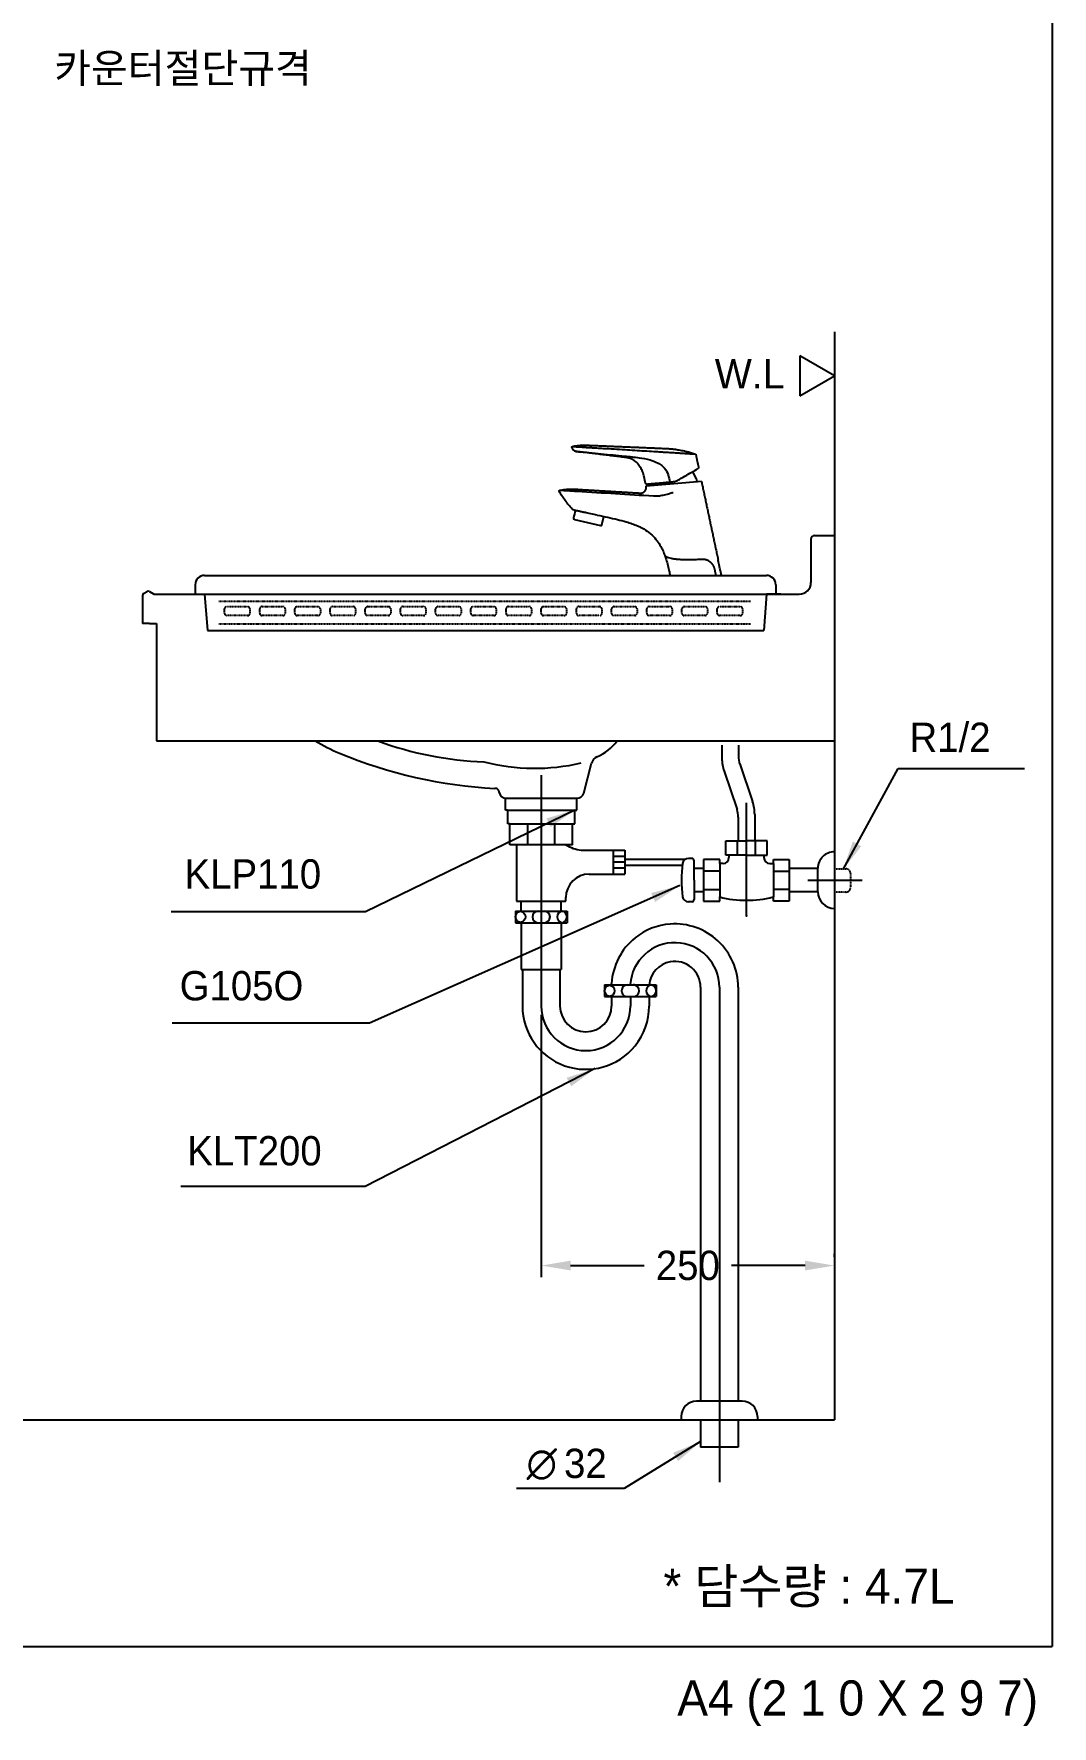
# Model space of a CAD drawing. Header units: millimetres. Extents: x 0 to 4460, y -80 to 3036.
# Drawn here: x 3592 to 4460, y -68 to 1375 of the extents above; entities that cross this region are included whole.
import ezdxf
from ezdxf.enums import TextEntityAlignment as Align
from ezdxf.lldxf.tags import DXFTag

# ---------------------------------------------------------------- set-up
doc = ezdxf.new("R2010")
doc.units = ezdxf.units.MM
doc.header["$LTSCALE"] = 0.5
doc.header["$MEASUREMENT"] = 0
doc.linetypes.add('DASHED2', pattern=[0.375, 0.25, -0.125])
for name, color, linetype in [('TEXT', 7, 'Continuous'), ('내부선 및 부속', 4, 'Continuous'), ('도각라인', 7, 'Continuous'), ('외형선', 3, 'Continuous'), ('점선', 6, 'DASHED2'), ('중심선', 1, 'DASHED'), ('치수선', 7, 'Continuous')]:
    doc.layers.add(name, color=color, linetype=linetype)
doc.styles.add('140911', font='HBATANG.TTF')
doc.styles.add('____', font='')
doc.styles.add('타이틀', font='H2GTRM.TTF', dxfattribs={"height": 25})
doc.styles.get('____').set_extended_font_data('굴림')
tags = doc.linetypes.add('DASHDOT', pattern=[70, 31, -13, 13, -13]).pattern_tags.tags
tags[10:11] = [DXFTag(74, 4), DXFTag(75, 0), DXFTag(340, '0'), DXFTag(46, 0.0), DXFTag(50, 0.0), DXFTag(44, 0.0), DXFTag(45, 0.0)]
tags[8:9] = [DXFTag(74, 4), DXFTag(75, 0), DXFTag(340, '0'), DXFTag(46, 0.0), DXFTag(50, 0.0), DXFTag(44, 0.0), DXFTag(45, 0.0)]
tags[6:7] = [DXFTag(74, 4), DXFTag(75, 0), DXFTag(340, '0'), DXFTag(46, 0.0), DXFTag(50, 0.0), DXFTag(44, 0.0), DXFTag(45, 0.0)]
tags[4:5] = [DXFTag(74, 4), DXFTag(75, 0), DXFTag(340, '0'), DXFTag(46, 0.0), DXFTag(50, 0.0), DXFTag(44, 0.0), DXFTag(45, 0.0)]
tags = doc.linetypes.add('DASHED', pattern=[25.72, 12.86, -12.86]).pattern_tags.tags
tags[6:7] = [DXFTag(74, 4), DXFTag(75, 0), DXFTag(340, '0'), DXFTag(46, 0.0), DXFTag(50, 0.0), DXFTag(44, 0.0), DXFTag(45, 0.0)]
tags[4:5] = [DXFTag(74, 4), DXFTag(75, 0), DXFTag(340, '0'), DXFTag(46, 0.0), DXFTag(50, 0.0), DXFTag(44, 0.0), DXFTag(45, 0.0)]
doc.dimstyles.new('MSADIM', dxfattribs={"dimtxt": 35, "dimasz": 25, "dimexe": 10, "dimexo": 7.5, "dimgap": 0.09, "dimtad": 0, "dimtoh": 1, "dimdec": 0, "dimzin": 1, "dimdsep": 46, "dimtxsty": '____', "dimcen": 11.25, "dimadec": 0, "dimazin": 0, "dimtfac": 1, "dimtdec": 4, "dimtix": 1, "dimtmove": 0, "dimatfit": 3, "dimfxl": 1, "dimtolj": 1, "dimtzin": 1, "dimarcsym": 0})

# ---------------------------------------------------------------- blocks, each defined once
blk = doc.blocks.new('*D35')
at = {"layer": '치수선', "color": 0, "linetype": 'Continuous', "lineweight": -2, "transparency": 16777216}
for p, q in [((4024.4, 538.6), (4024.4, 314.8)), ((4274.4, 332.3), (4274.4, 334.8)), ((4049.4, 324.8), (4112.1, 324.8)), ((4249.4, 324.8), (4186.7, 324.8))]:
    blk.add_line(p, q, dxfattribs=at)
at = {"layer": '치수선', "color": 0, "linetype": 'Continuous', "transparency": 16777216}
for points in [[(4049.4, 329), (4049.4, 320.7), (4024.4, 324.8)], [(4249.4, 329), (4249.4, 320.7), (4274.4, 324.8)]]:
    blk.add_solid(points, dxfattribs=at)
at = {"layer": '치수선', "color": 0, "linetype": 'Continuous', "transparency": 16777216, "insert": (4149.4, 324.8), "char_height": 25, "attachment_point": 5, "style": '____'}
blk.add_mtext('\\A1;250', dxfattribs=at)

msp = doc.modelspace()

# ---------------------------------------------------------------- linework, layer by layer
at = {"layer": '내부선 및 부속', "linetype": 'Continuous'}
for p, q in [((4156.1, 1016.4), (4156.4, 1015.2)), ((4113.8, 989.5), (4161, 993.6)), ((4052.7, 961), (4075, 955.7)), ((4072.2, 964.6), (4062.6, 966.6)), ((4076.2, 956.4), (4077.9, 963.5)), ((4178.5, 768.4), (4178.5, 757.3)), ((4192.5, 768.4), (4192.5, 759)), ((4060.6, 727.6), (4067.4, 753.2)), ((4193.6, 752.5), (4204.6, 720.4)), ((4180.3, 746.4), (4191.4, 713.6)), ((3994.1, 713.2), (3994.1, 723.2)), ((3994.5, 723.2), (4054.8, 723.2)), ((4054.7, 713.2), (4054.7, 723.2)), ((3995.7, 713.2), (3994.1, 713.2)), ((3996, 701.4), (3996, 713.2)), ((3996, 713.2), (4053.1, 713.2)), ((4053.1, 701.4), (4053.1, 713.2)), ((4053.1, 713.2), (4054.7, 713.2)), ((4192.4, 707.2), (4192.4, 687)), ((4206.4, 709.3), (4206.4, 687)), ((3997.7, 701.4), (3996, 701.4)), ((3997.7, 683.4), (3997.7, 701.4)), ((3997.7, 701.4), (4051.1, 701.4)), ((4013, 683.4), (4013, 701.4)), ((4036, 683.4), (4036, 701.4)), ((4051.1, 701.4), (4053.1, 701.4)), ((4051.1, 683.4), (4051.1, 701.4)), ((4024.4, 683.4), (3997.7, 683.4)), ((4003.4, 683.4), (4003.4, 635.5)), ((4051.1, 683.4), (4024.4, 683.4)), ((4058.4, 678.9), (4085.8, 678.9)), ((4085.8, 678.9), (4095.8, 678.9)), ((4085.8, 678.9), (4085.8, 658.6)), ((4095.8, 678.9), (4095.8, 658.6)), ((4181.7, 687), (4199.4, 687)), ((4181.7, 674.7), (4181.7, 687)), ((4191.7, 674.7), (4191.7, 687)), ((4217.1, 687), (4199.4, 687)), ((4207.1, 674.7), (4207.1, 687)), ((4217.1, 674.7), (4217.1, 687)), ((4095.8, 673.7), (4085.8, 673.7)), ((4095.8, 668.7), (4085.8, 668.7)), ((4095.8, 663.7), (4085.8, 663.7)), ((4095.8, 671.2), (4147.4, 671.2)), ((4095.8, 671.2), (4141.7, 671.2)), ((4095.8, 666.2), (4145.3, 666.2)), ((4152.8, 671.9), (4149.9, 671.9)), ((4154.8, 653.4), (4154.8, 669.9)), ((4176.6, 671), (4162.9, 671)), ((4162.9, 671), (4162.9, 635.4)), ((4176.6, 667.6), (4176.6, 671)), ((4179.5, 667.6), (4176.6, 667.6)), ((4176.6, 667.6), (4176.6, 639.1)), ((4184.5, 674.7), (4181.7, 674.7)), ((4184.5, 674.7), (4184.5, 672.6)), ((4199.4, 674.7), (4184.5, 674.7)), ((4199.4, 674.7), (4214.3, 674.7)), ((4214.3, 674.7), (4217.1, 674.7)), ((4214.3, 674.7), (4214.3, 672.6)), ((4219.3, 667.6), (4222.3, 667.6)), ((4222.3, 667.6), (4222.3, 671)), ((4222.3, 671), (4235.9, 671)), ((4222.3, 667.6), (4222.3, 639.1)), ((4235.9, 671), (4235.9, 635.4)), ((4065.4, 658.6), (4085.8, 658.6)), ((4085.8, 658.6), (4095.8, 658.6)), ((4162.9, 663.4), (4154.8, 663.4)), ((4154.8, 653.4), (4154.8, 637)), ((4176.6, 661), (4162.9, 661)), ((4222.3, 661), (4235.9, 661)), ((4260.3, 663.4), (4235.9, 663.4)), ((4260.3, 643.4), (4260.3, 663.4)), ((4003.4, 635.5), (4045.4, 635.5)), ((4007.4, 627.1), (4007.4, 635.5)), ((4041.4, 627.1), (4041.4, 635.5)), ((4045.4, 635.5), (4045.4, 638.6)), ((4152.8, 635), (4149.9, 635)), ((4162.9, 643.4), (4154.8, 643.4)), ((4162.9, 645.4), (4176.6, 645.4)), ((4162.9, 635.4), (4176.6, 635.4)), ((4176.6, 635.4), (4176.6, 639.1)), ((4235.9, 645.4), (4222.3, 645.4)), ((4222.3, 635.4), (4222.3, 639.1)), ((4235.9, 635.4), (4222.3, 635.4)), ((4260.3, 643.4), (4235.9, 643.4)), ((4002.4, 627.1), (4046.4, 627.1)), ((4002.4, 627.1), (4002.4, 617.1)), ((4046.4, 627.1), (4046.4, 617.1)), ((4002.4, 617.1), (4046.4, 617.1)), ((4007.4, 617.1), (4007.4, 577.1)), ((4041.4, 617.1), (4041.4, 577.1)), ((4007.4, 577.1), (4041.4, 577.1)), ((4008.4, 577.1), (4008.4, 546.1)), ((4040.4, 577.1), (4040.4, 546.1)), ((4078.4, 564.1), (4104.4, 564.1)), ((4078.4, 564.1), (4078.4, 554.1)), ((4084.4, 564.1), (4084.4, 565.2)), ((4104.4, 564.1), (4122.4, 564.1)), ((4122.4, 564.1), (4122.4, 554.1)), ((4078.4, 554.1), (4104.4, 554.1)), ((4084.4, 554.1), (4084.4, 546.1)), ((4104.4, 554.1), (4122.4, 554.1)), ((4116.4, 554.1), (4116.4, 546.1)), ((4160.3, 562.1), (4160.3, 209.2)), ((4192.3, 562.1), (4192.3, 209.2)), ((4195.8, 209.2), (4156.8, 209.2)), ((4143.8, 196.2), (4143.8, 193.2)), ((4160.3, 193.1), (4160.3, 170.1)), ((4192.3, 193.2), (4192.3, 193.2)), ((4192.3, 193.1), (4192.3, 170.1)), ((4208.8, 196.2), (4208.8, 193.2)), ((4192.3, 170.1), (4160.3, 170.1))]:
    msp.add_line(p, q, dxfattribs=at)
msp.add_lwpolyline([(4134.2, 913.2), (4178.1, 913.2)], dxfattribs=at)
at = {"layer": '내부선 및 부속', "linetype": 'Continuous', "flags": 128}
for points in [[(4006.7, 617.2, -0.859727), (4006.7, 627)], [(4006.7, 627, -0.859727), (4006.7, 617.2)], [(4082.7, 554.2, -0.859727), (4082.7, 564)], [(4082.7, 564, -0.859727), (4082.7, 554.2)]]:
    msp.add_lwpolyline(points, format="xyb", dxfattribs=at)
at = {"layer": '내부선 및 부속', "linetype": 'Continuous'}
for centre, radius, start, end in [((4056, 1024.5), 5.95, 209.02, 247.7126), ((4130.3, 986), 28, 14.996, 33.907), ((4145.3, 987.3), 28, 171.6463, 175.004), ((4052.9, 962), 1, 166.6114, 256.6114), ((4075.3, 956.6), 1, 256.6114, 346.6114), ((3945.8, 970.2), 228.6, 240.0311, 245.8611), ((3986.5, 1046.3), 292.3, 249.7199, 267.8552), ((4055.1, 797.2), 42.2, 293.4398, 323.6018), ((4007.1, 1137.8), 406.8, 247.6423, 266.8661), ((4018.8, 923.7), 174.9, 255.6847, 283.0958), ((4075.1, 751.2), 8, 113.4398, 165.1735), ((4212.5, 757.3), 34, 180, 198.702), ((4212.5, 759), 20, 180, 198.9521), ((3985, 728.1), 3.56, 2.3776, 93.1965), ((3994.5, 729.2), 6, 189.1287, 270), ((4054.8, 729.2), 6, 270, 345.1735), ((4172.4, 707.2), 20, 0, 18.702), ((4172.4, 709.3), 34, 360, 18.9521), ((4061.7, 709.2), 30.4, 237.76, 263.8147), ((4242.3, 653.4), 98.4, 171.6996, 188.3004), ((4149.9, 667), 4.96, 90, 172.4503), ((4152.8, 669.9), 2, 359.9486, 90), ((4179.5, 672.6), 5, 270, 359.9452), ((4219.3, 672.6), 5, 180.0274, 270), ((4274.4, 663.5), 14.1, 90, 180.0494), ((4065.4, 638.6), 20, 90, 180), ((4149.9, 640), 4.99, 188.1283, 270), ((4152.8, 637), 1.99, 270, 0.3005), ((4199.4, 729.2), 93, 255.7775, 284.2225), ((4274.4, 643.4), 14.1, 180.0247, 270), ((4021.9, 622.1), 5, 90, 270), ((4026.9, 622.1), 5, 270, 90), ((4042.9, 622.1), 5, 98.6269, 261.3731), ((4041.4, 622.1), 5, 278.6269, 81.3731), ((4138.3, 562.1), 54, 94.1511, 128.8985), ((4138.3, 562.1), 54, 0, 94.1511), ((4138.3, 562.1), 54, 128.8985, 176.6714), ((4138.3, 562.1), 22, 100.2345, 174.7841), ((4138.3, 562.1), 22, 0, 100.2345), ((4097.9, 559.1), 5, 90, 134.3525), ((4102.9, 559.1), 5, 72.5424, 90), ((4102.9, 559.1), 5, 287.4559, 72.5441), ((4118.9, 559.1), 5, 98.6269, 261.3731), ((4117.4, 559.1), 5, 278.6269, 81.3731), ((4097.9, 559.1), 5, 134.3525, 225.6475), ((4097.9, 559.1), 5, 225.6475, 270), ((4097.9, 559.1), 5, 269.9983, 270), ((4102.9, 559.1), 5, 270, 287.4576), ((4102.9, 559.1), 5, 270, 270.0017), ((4062.4, 546.1), 54, 180, 321.0576), ((4062.4, 546.1), 22, 180, 0), ((4062.4, 546.1), 54, 321.0576, 0), ((4156.8, 196.2), 13, 90, 180), ((4195.8, 196.2), 13, 0, 90)]:
    msp.add_arc(centre, radius, start, end, dxfattribs=at)
for points, degree in [([(4050.6, 1022.6), (4050.5, 1022.8), (4050.7, 1023.1), (4051, 1023.2)], 3), ([(4050.8, 1021.6), (4050.7, 1021.9), (4050.6, 1022.2), (4050.6, 1022.6)], 3), ([(4095.7, 1013.8), (4074.7, 1016.4), (4053.7, 1019)], 2), ([(4063.2, 1024.2), (4096, 1022.9), (4128.8, 1021.5)], 2), ([(4128.8, 1021.5), (4130.5, 1021.5), (4132.3, 1021.3)], 2), ([(4156.4, 1015.2), (4157.4, 1010.3), (4158.5, 1005.3)], 2), ([(4113.3, 991.9), (4112.9, 993.8), (4112.5, 995.7)], 2), ([(4055.2, 986.6), (4081.9, 985), (4108.7, 983.4)], 2), ([(4113.9, 989.4), (4113.8, 989.4), (4113.8, 989.5)], 2), ([(4133.8, 994.4), (4133.8, 994.2), (4133.9, 994), (4133.9, 993.8)], 3), ([(4134.1, 992.8), (4134.6, 992.8), (4135, 992.9), (4135.5, 992.9)], 3), ([(4136.1, 983.6), (4136.4, 983.7), (4136.7, 983.8), (4137, 984)], 3), ([(4161, 993.6), (4168.1, 959.9), (4175.3, 926.2)], 2), ([(4053.5, 968.6), (4052.9, 966.5), (4052.4, 964.3), (4051.9, 962.2)], 3), ([(4072.2, 964.6), (4072.2, 964.6), (4072.2, 964.6), (4072.2, 964.6)], 3), ([(4129.7, 930.4), (4129.8, 930.3), (4129.8, 930.2), (4129.8, 930.1)], 3), ([(4157.8, 927), (4159.6, 927.1), (4161.4, 927.2)], 2), ([(4176.8, 919), (4175.8, 923.8), (4175.3, 926.3), (4175.3, 926.2)], 3), ([(4172.3, 917.8), (4172.6, 916.6), (4172.9, 915.1), (4173.2, 913.2)], 3), ([(4177, 918), (4177, 918.3), (4176.9, 918.6), (4176.8, 919)], 3), ([(4178.1, 913.2), (4177.6, 915.2), (4177.3, 916.8), (4177, 918)], 3)]:
    msp.add_open_spline(points, degree=degree, dxfattribs=at)
for points, degree, knots in [([(4051, 1023.2), (4051.9, 1023.4), (4054, 1023.7), (4057, 1024.1), (4060.1, 1024.3), (4062.2, 1024.3), (4063.2, 1024.2)], 3, [0, 0, 0, 0, 0.242264, 0.496486, 0.748832, 1, 1, 1, 1]), ([(4051, 1023.2), (4051.1, 1023.2), (4051.2, 1023.2), (4052, 1023.1), (4052.9, 1023), (4054.4, 1023), (4056.2, 1022.8), (4058.3, 1022.7), (4060.2, 1022.6), (4061.9, 1022.5), (4062.7, 1022.4), (4063.1, 1022.4)], 3, [-1, -1, -1, -1, -0.816905, -0.749406, -0.624879, -0.500216, -0.375433, -0.250669, -0.125856, -0.057798, 0, 0, 0, 0]), ([(4053.7, 1019), (4053.7, 1019), (4053.8, 1019), (4054.1, 1018.9), (4054.3, 1018.9), (4055, 1018.9), (4055.3, 1018.8), (4056.2, 1018.7), (4056.7, 1018.7), (4057.9, 1018.6), (4058.5, 1018.5), (4059.8, 1018.4), (4060.6, 1018.3), (4062.1, 1018.2), (4062.9, 1018.1), (4064.1, 1018), (4064.5, 1017.9), (4065, 1017.9), (4065.1, 1017.9), (4065.3, 1017.9), (4065.3, 1017.9), (4065.4, 1017.9)], 3, [-1, -1, -1, -1, -0.870037, -0.870037, -0.740074, -0.740074, -0.61011, -0.61011, -0.480147, -0.480147, -0.350184, -0.350184, -0.220221, -0.220221, -0.090258, -0.090258, -0.025276, -0.025276, -0.009031, -0.009031, 0, 0, 0, 0]), ([(4063.1, 1022.4), (4064.5, 1022.3), (4066.5, 1022.2), (4069.3, 1022), (4072.6, 1021.8), (4081.5, 1021.3), (4095.1, 1020.5), (4109.6, 1019.6), (4119.1, 1019), (4123.9, 1018.7), (4126.7, 1018.5), (4128, 1018.4), (4128.7, 1018.4)], 3, [-1, -1, -1, -1, -0.935718, -0.908163, -0.871426, -0.785712, -0.499999, -0.25, -0.125, -0.0625, -0.03125, 0, 0, 0, 0]), ([(4065.4, 1017.9), (4068.8, 1017.5), (4075.5, 1016.9), (4085.6, 1015.9), (4092.4, 1015.2), (4095.7, 1014.9)], 3, [0, 0, 0, 0, 0.333338, 0.666675, 1, 1, 1, 1]), ([(4095.7, 1014.9), (4099.8, 1014.5), (4107, 1013.9), (4116.4, 1012.1), (4122.9, 1009.7), (4126.6, 1007.4), (4128.1, 1006.1), (4128.5, 1005.7)], 3, [-1, -1, -1, -1, -0.646651, -0.370369, -0.170612, -0.047127, 0, 0, 0, 0]), ([(4112.5, 995.6), (4112.3, 996.5), (4111.9, 998.2), (4111.3, 1000.6), (4110.5, 1002.7), (4109.6, 1004.4), (4108.8, 1005.8), (4107.9, 1007), (4107.1, 1008.1), (4106.1, 1009.2), (4104.8, 1010.4), (4103.3, 1011.5), (4102, 1012.2), (4101, 1012.6), (4100.3, 1012.9), (4099.6, 1013.1), (4098.9, 1013.3), (4098.1, 1013.5), (4097, 1013.6), (4096.2, 1013.7), (4095.8, 1013.8)], 3, [0, 0, 0, 0, 0.098988, 0.19389, 0.277526, 0.350081, 0.411543, 0.462786, 0.512316, 0.563322, 0.632671, 0.704042, 0.772547, 0.800442, 0.827456, 0.853597, 0.880432, 0.911303, 0.949188, 1, 1, 1, 1]), ([(4128.7, 1018.4), (4129.4, 1018.4), (4130.7, 1018.3), (4132, 1018.2), (4132.7, 1018.2)], 3, [-1, -1, -1, -1, -0.499907, 0, 0, 0, 0]), ([(4132.3, 1021.3), (4132.8, 1021.3), (4133.7, 1021.2), (4135, 1021.1), (4136, 1021), (4136.8, 1021), (4137.4, 1020.9), (4138.1, 1020.8), (4139, 1020.7), (4140.3, 1020.5), (4142, 1020.2), (4144.1, 1019.8), (4146.6, 1019.3), (4149.4, 1018.6), (4152.5, 1017.8), (4154.7, 1017.1), (4155.8, 1016.7)], 3, [0, 0, 0, 0, 0.066324, 0.120303, 0.161936, 0.19121, 0.213303, 0.24286, 0.280781, 0.327083, 0.401911, 0.491798, 0.596903, 0.71746, 0.85379, 1, 1, 1, 1]), ([(4132.7, 1018.2), (4134, 1018.1), (4136.6, 1017.9), (4140.4, 1017.7), (4143.9, 1017.5), (4146.6, 1017.3), (4148.5, 1017.2), (4149.8, 1017.1), (4151, 1017), (4152.1, 1017), (4153.1, 1016.9), (4154, 1016.8), (4154.8, 1016.8), (4155.3, 1016.8), (4155.7, 1016.7), (4155.8, 1016.7), (4155.8, 1016.7)], 3, [-1, -1, -1, -1, -0.893049, -0.786039, -0.678958, -0.571796, -0.523652, -0.473496, -0.421331, -0.367157, -0.310974, -0.252783, -0.192588, -0.130388, -0.066191, 0, 0, 0, 0]), ([(4128.5, 1005.7), (4130, 1004.3), (4131.2, 1002.5), (4132.9, 998.6), (4133.3, 996.5), (4133.8, 994.4)], 3, [-1, -1, -1, -1, -0.5, -0.5, 0, 0, 0, 0]), ([(4142.2, 995.1), (4146.6, 997.6), (4150.6, 1000), (4156.4, 1003.3), (4158, 1004.3), (4158, 1004.3), (4158, 1004.3), (4158, 1004.3)], 3, [0, 0, 0, 0, 0.499822, 0.499822, 0.999643, 0.999643, 1, 1, 1, 1]), ([(4158.5, 1005.3), (4158.5, 1005.2), (4158.5, 1005), (4158.4, 1004.7), (4158.2, 1004.4), (4158.1, 1004.3), (4158, 1004.3)], 3, [0, 0, 0, 0, 0.243719, 0.499957, 0.756196, 1, 1, 1, 1]), ([(4039.8, 985), (4039.8, 985), (4039.8, 985.1), (4039.7, 985.2), (4039.7, 985.3), (4039.8, 985.4), (4039.8, 985.5), (4039.9, 985.6), (4040, 985.7), (4040.1, 985.7), (4040.1, 985.7)], 3, [0, 0, 0, 0, 0.113087, 0.235669, 0.365548, 0.499451, 0.633439, 0.763558, 0.886496, 1, 1, 1, 1]), ([(4051.1, 969.5), (4050, 970.7), (4047.9, 973.1), (4044.9, 976.9), (4042.1, 980.9), (4040.5, 983.6), (4039.8, 985)], 3, [0.0064167, 0.0064167, 0.0064167, 0.0064167, 0.2541613, 0.5071501, 0.7601537, 1, 1, 1, 1]), ([(4040.1, 985.7), (4040.9, 985.9), (4042.4, 986.2), (4044.9, 986.6), (4047.3, 986.7), (4049.5, 986.8), (4051.4, 986.8), (4053.4, 986.7), (4054.6, 986.6), (4055.3, 986.6)], 3, [0, 0, 0, 0, 0.148849, 0.319955, 0.491697, 0.619933, 0.747611, 0.874449, 1, 1, 1, 1]), ([(4055.1, 984.7), (4054.4, 984.8), (4053.2, 984.8), (4051.4, 985), (4049.9, 985.1), (4048.5, 985.2), (4047.3, 985.2), (4046.4, 985.3), (4045.5, 985.4), (4044.8, 985.4), (4044.3, 985.4), (4043.8, 985.5), (4042.2, 985.6), (4040.5, 985.7), (4040.1, 985.7), (4040.1, 985.7)], 3, [0, 0, 0, 0, 0.081006, 0.156185, 0.225546, 0.289067, 0.346802, 0.3988, 0.445071, 0.485616, 0.520438, 0.54955, 0.572966, 0.857459, 1, 1, 1, 1]), ([(4055.3, 984.7), (4055.2, 984.7), (4055.1, 984.7), (4055.1, 984.7), (4055.1, 984.7), (4055.1, 984.7)], 3, [0, 0, 0, 0, 0.999767, 0.999767, 1, 1, 1, 1]), ([(4120.1, 980.7), (4109.3, 981.4), (4087.7, 982.7), (4066.1, 984), (4055.3, 984.7)], 3, [0, 0, 0, 0, 0.5, 1, 1, 1, 1]), ([(4108.7, 983.4), (4109.1, 983.3), (4109.9, 983.4), (4111, 983.8), (4111.8, 984.2), (4112.5, 984.8), (4113.1, 985.5), (4113.7, 986.5), (4114, 987.6), (4114, 988.6), (4113.9, 989.1), (4113.9, 989.4)], 3, [0, 0, 0, 0, 0.144867, 0.272171, 0.373315, 0.448854, 0.546234, 0.675442, 0.830324, 0.914252, 1, 1, 1, 1]), ([(4113.3, 991.9), (4113.3, 991.8), (4113.4, 991.6), (4113.7, 991.3), (4114, 991.1), (4114.2, 991.1), (4114.4, 991.1)], 3, [-1, -1, -1, -1, -0.758226, -0.499714, -0.241202, 0, 0, 0, 0]), ([(4114.4, 991.1), (4114.4, 991.1), (4115.8, 991.2), (4117.3, 991.4), (4120, 991.6), (4122.7, 991.8), (4126.3, 992.1), (4130, 992.5), (4134.1, 992.8)], 2, [0, 0, 0, 0.245901, 0.245901, 0.497267, 0.497267, 0.748634, 0.748634, 1, 1, 1]), ([(4136.1, 983.7), (4135, 983.3), (4132.4, 982.4), (4128.4, 981.4), (4124.9, 980.8), (4122.5, 980.7), (4121.3, 980.6), (4120.7, 980.7), (4120.4, 980.7), (4120.2, 980.7), (4120.1, 980.7)], 3, [0, 0, 0, 0, 0.208992, 0.500591, 0.750177, 0.874804, 0.937336, 0.96871, 0.984433, 1, 1, 1, 1]), ([(4135.5, 992.9), (4136.1, 993), (4137.2, 993.1), (4139, 993.6), (4140.6, 994.2), (4141.7, 994.8), (4142.2, 995.1)], 3, [0, 0, 0, 0, 0.244603, 0.492043, 0.743475, 1, 1, 1, 1]), ([(4062.7, 966.6), (4062.3, 966.7), (4061.4, 966.8), (4060.1, 967.1), (4058.9, 967.4), (4057.7, 967.6), (4056.7, 967.9), (4055.8, 968.1), (4055.1, 968.2), (4053.4, 968.6), (4051.6, 969), (4051.1, 969.5)], 3, [0, 0, 0, 0, 0.124991, 0.269013, 0.407493, 0.542259, 0.672813, 0.797903, 0.919283, 1, 1.651201, 1.651201, 1.651201, 1.651201]), ([(4072.2, 964.6), (4075.2, 964), (4080.9, 962.8), (4089.2, 961), (4094.4, 959.6), (4096.9, 958.9)], 3, [0, 0, 0, 0, 0.36175, 0.695091, 1, 1, 1, 1]), ([(4096.9, 958.9), (4098.6, 958.4), (4101.8, 957.4), (4106.3, 955.6), (4111.2, 953.3), (4116.4, 950), (4121.4, 945.2), (4125.1, 940.2), (4127.3, 936.1), (4128.6, 933.2), (4129.4, 931.3), (4129.6, 930.7), (4129.7, 930.4)], 3, [0, 0, 0, 0, 0.092366, 0.175826, 0.250417, 0.375225, 0.499687, 0.623489, 0.749755, 0.835593, 0.918088, 1, 1, 1, 1]), ([(4129.8, 930.1), (4130.2, 929), (4131.2, 926.3), (4132.4, 921.8), (4133.4, 917.2), (4134, 914.4), (4134.2, 913.2)], 3, [0, 0, 0, 0, 0.19806, 0.499463, 0.791528, 1, 1, 1, 1]), ([(4129.8, 930.1), (4129.9, 930), (4130, 929.8), (4130.5, 929.4), (4131.5, 929), (4133, 928.5), (4135.2, 927.9), (4138.1, 927.3), (4141.5, 927), (4145, 926.8), (4147.4, 926.8), (4148.6, 926.8)], 3, [0, 0, 0, 0, 0.07066, 0.151527, 0.243089, 0.356524, 0.490845, 0.629728, 0.761682, 0.885412, 1, 1, 1, 1]), ([(4148.6, 926.8), (4149.4, 926.9), (4150.8, 926.9), (4153.2, 926.8), (4155.5, 926.8), (4157.1, 926.9), (4157.8, 927)], 3, [0, 0, 0, 0, 0.247722, 0.495314, 0.759498, 1, 1, 1, 1]), ([(4161.4, 927.2), (4162.4, 927.2), (4163.4, 927.1), (4164.4, 926.9), (4165.4, 926.6), (4167.3, 925.9), (4168.7, 924.5), (4171.4, 922), (4172.3, 917.8)], 2, [0, 0, 0, 0.125, 0.125, 0.25, 0.25, 0.5, 0.5, 1, 1, 1])]:
    msp.add_open_spline(points, degree=degree, knots=knots, dxfattribs=at)
for points, weights in [([(4155.8, 1016.7), (4156.1, 1016.6), (4156.1, 1016.4)], [1, 0.868014393837, 0.999999999522]), ([(4133.9, 993.8), (4134, 992.8), (4134.1, 992.8)], [0.9999853546, 0.712560162592, 0.999999994615])]:
    msp.add_rational_spline(points, weights, degree=2, dxfattribs=at)
msp.add_point((4199.4, 622.9), dxfattribs=at)
at = {"layer": '도각라인', "color": 7}
for p in [(4460, 3036), (2300, 0)]:
    msp.add_line(p, (4460, 0), dxfattribs=at)
at = {"layer": '외형선', "linetype": 'Continuous'}
for p, q in [((4274.4, 1120.8), (4274.4, 193.2)), ((4274.4, 1083.4), (4244.9, 1100.5)), ((4244.9, 1100.5), (4244.9, 1066.4)), ((4244.9, 1066.4), (4274.4, 1083.4)), ((4254.4, 944.2), (4254.4, 907.2)), ((4257.4, 947.2), (4274.4, 947.2)), ((3737.4, 913.2), (4216.4, 913.2)), ((3684.4, 896), (3684.4, 872.2)), ((3685.4, 897.7), (3688.4, 899.5)), ((3690.4, 899.5), (3693.9, 897.5)), ((3695, 897.2), (4244.4, 897.2)), ((3718.7, 897.2), (4216.4, 897.2)), ((3729.4, 905.2), (3729.4, 897.2)), ((3737.4, 897.2), (3739.8, 866.2)), ((4216.4, 897.2), (4214.1, 866.2)), ((4228.7, 897.2), (4216.4, 897.2)), ((4224.4, 897.2), (4216.4, 897.2)), ((4224.4, 905.2), (4224.4, 897.2)), ((3690.4, 872.2), (3684.4, 872.2)), ((3690.4, 872.2), (3696.4, 872.2)), ((3696.4, 872.2), (3696.4, 772.2)), ((3739.8, 866.2), (4214.1, 866.2)), ((3696.4, 772.2), (3711.4, 772.2)), ((3696.4, 772.2), (4274.4, 772.2)), ((4274.4, 677.6), (4274.4, 629.3)), ((2361.3, 193.2), (4274.4, 193.2))]:
    msp.add_line(p, q, dxfattribs=at)
for centre, radius, start, end in [((4257.4, 944.2), 3, 90, 180), ((3737.4, 905.2), 8, 90, 180), ((4216.4, 905.2), 8, 0, 90), ((3686.4, 896), 2, 120.9638, 180), ((3689.4, 897.8), 2, 59.0362, 120.9638), ((3695, 899.2), 2, 239.0362, 270), ((4244.4, 907.2), 10, 270, 0)]:
    msp.add_arc(centre, radius, start, end, dxfattribs=at)
at = {"layer": '점선'}
for p, q in [((3749.7, 891.3), (4202.7, 891.3)), ((3754.4, 880.9), (3754.4, 884.6)), ((3756.4, 886.6), (3774.1, 886.6)), ((3776.1, 884.6), (3776.1, 880.9)), ((3784.4, 880.9), (3784.4, 884.6)), ((3786.4, 886.6), (3804.1, 886.6)), ((3806.1, 884.6), (3806.1, 880.9)), ((3814.4, 880.9), (3814.4, 884.6)), ((3816.4, 886.6), (3834.1, 886.6)), ((3836.1, 884.6), (3836.1, 880.9)), ((3844.4, 880.9), (3844.4, 884.6)), ((3846.4, 886.6), (3864.1, 886.6)), ((3866.1, 884.6), (3866.1, 880.9)), ((3874.4, 880.9), (3874.4, 884.6)), ((3876.4, 886.6), (3894.1, 886.6)), ((3896.1, 884.6), (3896.1, 880.9)), ((3904.4, 880.9), (3904.4, 884.6)), ((3906.4, 886.6), (3924.1, 886.6)), ((3926.1, 884.6), (3926.1, 880.9)), ((3934.4, 880.9), (3934.4, 884.6)), ((3936.4, 886.6), (3954.1, 886.6)), ((3956.1, 884.6), (3956.1, 880.9)), ((3964.4, 880.9), (3964.4, 884.6)), ((3966.4, 886.6), (3984.1, 886.6)), ((3986.1, 884.6), (3986.1, 880.9)), ((3994.4, 880.9), (3994.4, 884.6)), ((3996.4, 886.6), (4014.1, 886.6)), ((4016.1, 884.6), (4016.1, 880.9)), ((4024.4, 880.9), (4024.4, 884.6)), ((4026.4, 886.6), (4044.1, 886.6)), ((4046.1, 884.6), (4046.1, 880.9)), ((4054.4, 880.9), (4054.4, 884.6)), ((4056.4, 886.6), (4074.1, 886.6)), ((4076.1, 884.6), (4076.1, 880.9)), ((4084.4, 880.9), (4084.4, 884.6)), ((4086.4, 886.6), (4104.1, 886.6)), ((4106.1, 884.6), (4106.1, 880.9)), ((4114.4, 880.9), (4114.4, 884.6)), ((4116.4, 886.6), (4134.1, 886.6)), ((4136.1, 884.6), (4136.1, 880.9)), ((4144.4, 880.9), (4144.4, 884.6)), ((4146.4, 886.6), (4164.1, 886.6)), ((4166.1, 884.6), (4166.1, 880.9)), ((4174.4, 880.9), (4174.4, 884.6)), ((4176.4, 886.6), (4194.1, 886.6)), ((4196.1, 884.6), (4196.1, 880.9)), ((3749.7, 871.9), (4202.7, 871.9)), ((3774.1, 878.9), (3756.4, 878.9)), ((3804.1, 878.9), (3786.4, 878.9)), ((3834.1, 878.9), (3816.4, 878.9)), ((3864.1, 878.9), (3846.4, 878.9)), ((3894.1, 878.9), (3876.4, 878.9)), ((3924.1, 878.9), (3906.4, 878.9)), ((3954.1, 878.9), (3936.4, 878.9)), ((3984.1, 878.9), (3966.4, 878.9)), ((4014.1, 878.9), (3996.4, 878.9)), ((4044.1, 878.9), (4026.4, 878.9)), ((4074.1, 878.9), (4056.4, 878.9)), ((4104.1, 878.9), (4086.4, 878.9)), ((4134.1, 878.9), (4116.4, 878.9)), ((4164.1, 878.9), (4146.4, 878.9)), ((4194.1, 878.9), (4176.4, 878.9)), ((4274.4, 663), (4284.2, 663)), ((4288.2, 659), (4288.2, 647.3)), ((4284.2, 643.3), (4274.4, 643.3))]:
    msp.add_line(p, q, dxfattribs=at)
for centre, radius, start, end in [((3756.4, 884.6), 2, 90, 180), ((3756.4, 880.9), 2, 180, 270), ((3774.1, 884.6), 2, 0, 90), ((3774.1, 880.9), 2, 270, 0), ((3786.4, 884.6), 2, 90, 180), ((3786.4, 880.9), 2, 180, 270), ((3804.1, 884.6), 2, 0, 90), ((3804.1, 880.9), 2, 270, 0), ((3816.4, 884.6), 2, 90, 180), ((3816.4, 880.9), 2, 180, 270), ((3834.1, 884.6), 2, 0, 90), ((3834.1, 880.9), 2, 270, 0), ((3846.4, 884.6), 2, 90, 180), ((3846.4, 880.9), 2, 180, 270), ((3864.1, 884.6), 2, 0, 90), ((3864.1, 880.9), 2, 270, 0), ((3876.4, 884.6), 2, 90, 180), ((3876.4, 880.9), 2, 180, 270), ((3894.1, 884.6), 2, 0, 90), ((3894.1, 880.9), 2, 270, 0), ((3906.4, 884.6), 2, 90, 180), ((3906.4, 880.9), 2, 180, 270), ((3924.1, 884.6), 2, 0, 90), ((3924.1, 880.9), 2, 270, 0), ((3936.4, 884.6), 2, 90, 180), ((3936.4, 880.9), 2, 180, 270), ((3954.1, 884.6), 2, 0, 90), ((3954.1, 880.9), 2, 270, 0), ((3966.4, 884.6), 2, 90, 180), ((3966.4, 880.9), 2, 180, 270), ((3984.1, 884.6), 2, 0, 90), ((3984.1, 880.9), 2, 270, 0), ((3996.4, 884.6), 2, 90, 180), ((3996.4, 880.9), 2, 180, 270), ((4014.1, 884.6), 2, 0, 90), ((4014.1, 880.9), 2, 270, 0), ((4026.4, 884.6), 2, 90, 180), ((4026.4, 880.9), 2, 180, 270), ((4044.1, 884.6), 2, 0, 90), ((4044.1, 880.9), 2, 270, 0), ((4056.4, 884.6), 2, 90, 180), ((4056.4, 880.9), 2, 180, 270), ((4074.1, 884.6), 2, 0, 90), ((4074.1, 880.9), 2, 270, 0), ((4086.4, 884.6), 2, 90, 180), ((4086.4, 880.9), 2, 180, 270), ((4104.1, 884.6), 2, 0, 90), ((4104.1, 880.9), 2, 270, 0), ((4116.4, 884.6), 2, 90, 180), ((4116.4, 880.9), 2, 180, 270), ((4134.1, 884.6), 2, 0, 90), ((4134.1, 880.9), 2, 270, 0), ((4146.4, 884.6), 2, 90, 180), ((4146.4, 880.9), 2, 180, 270), ((4164.1, 884.6), 2, 0, 90), ((4164.1, 880.9), 2, 270, 0), ((4176.4, 884.6), 2, 90, 180), ((4176.4, 880.9), 2, 180, 270), ((4194.1, 884.6), 2, 0, 90), ((4194.1, 880.9), 2, 270, 0), ((4284.2, 659), 4, 359.9941, 90), ((4284.2, 647.3), 4.01, 270, 359.7793)]:
    msp.add_arc(centre, radius, start, end, dxfattribs=at)
at = {"layer": '중심선', "linetype": 'DASHDOT'}
for p, q in [((4199.4, 622.9), (4199.4, 719.2)), ((4297.9, 653.2), (4251.6, 653.2)), ((4100.4, 554.1), (4100.4, 546.1)), ((4176.3, 562.1), (4176.3, 140.1))]:
    msp.add_line(p, q, dxfattribs=at)
msp.add_lwpolyline([(4024.4, 742.9), (4024.4, 546.1)], dxfattribs=at)
for centre, start, end in [((4138.3, 562.1), 0, 176.6714), ((4062.4, 546.1), 180, 0)]:
    msp.add_arc(centre, 38, start, end, dxfattribs=at)

# ---------------------------------------------------------------- texts
at = {"layer": 'TEXT', "style": '타이틀'}
msp.add_text('* 담수량 : 4.7L', height=30, dxfattribs=at).set_placement((4252.7, 51.5), align=Align.MIDDLE_CENTER)
msp.add_text('A4 (2 1 0 X 2 9 7)', height=30, dxfattribs=at).set_placement((4448, -43.8), align=Align.MIDDLE_RIGHT)
at = {"layer": 'TEXT', "char_height": 25, "attachment_point": 1, "line_spacing_factor": 0.963855, "style": '타이틀'}
for s, insert, width in [('\\pxqc;{\\fGulim|b0|i0|c129|p50;카운터절단규격}', (3514.9, 1358.2), 408.243), ('\\fﾱﾼﾸﾲ;W.L', (4172.4, 1097.6), 131.959), ('\\A1;R1/2', (4338.4, 787.7), 248.993), ('\\A1;KLP110', (3720.4, 671.2), 248.993), ('\\A1;G105O', (3716.2, 575.9), 248.993), ('\\A1;KLT200', (3722.7, 435.2), 248.993)]:
    msp.add_mtext(s, dxfattribs=dict(at, insert=insert, width=width))
at = {"layer": '치수선', "linetype": 'Continuous'}
for s, style, p in [('∅', '140911', (4011.9, 143.6)), ('32', '타이틀', (4043.9, 143.7))]:
    msp.add_text(s, height=25, dxfattribs=dict(at, style=style)).set_placement(p)

# ---------------------------------------------------------------- dimensions: what is measured, and where the dimension line sits
dim = msp.add_linear_dim(base=(4274.4, 324.8), p1=(4024.4, 546.1), p2=(4274.4, 324.8), dimstyle='MSADIM', override={"dimtxt": 25, "dimgap": 10, "dimtih": 1}, dxfattribs=at)
dim.commit()
dim.dimension.update_dxf_attribs({"geometry": '*D35', "text_midpoint": (4149.4, 324.8)})

# ---------------------------------------------------------------- leaders
at = {"layer": '치수선'}
for points in [[(4281.7, 662.4), (4328.6, 748.5), (4436.5, 748.5)], [(4053.1, 713.2), (3874.5, 626.5), (3709, 626.5)], [(4142.7, 648.8), (3878.1, 531.4), (3709.9, 531.4)], [(4070.3, 492.7), (3874.2, 392.2), (3717.1, 392.2)]]:
    msp.add_leader(points, dimstyle='MSADIM', dxfattribs=at)
at = {"layer": '치수선', "linetype": 'Continuous'}
msp.add_leader([(4160.3, 174.7), (4095.1, 134.9), (4003.3, 134.9)], dimstyle='MSADIM', dxfattribs=at)

doc.saveas('drawing.dxf')
